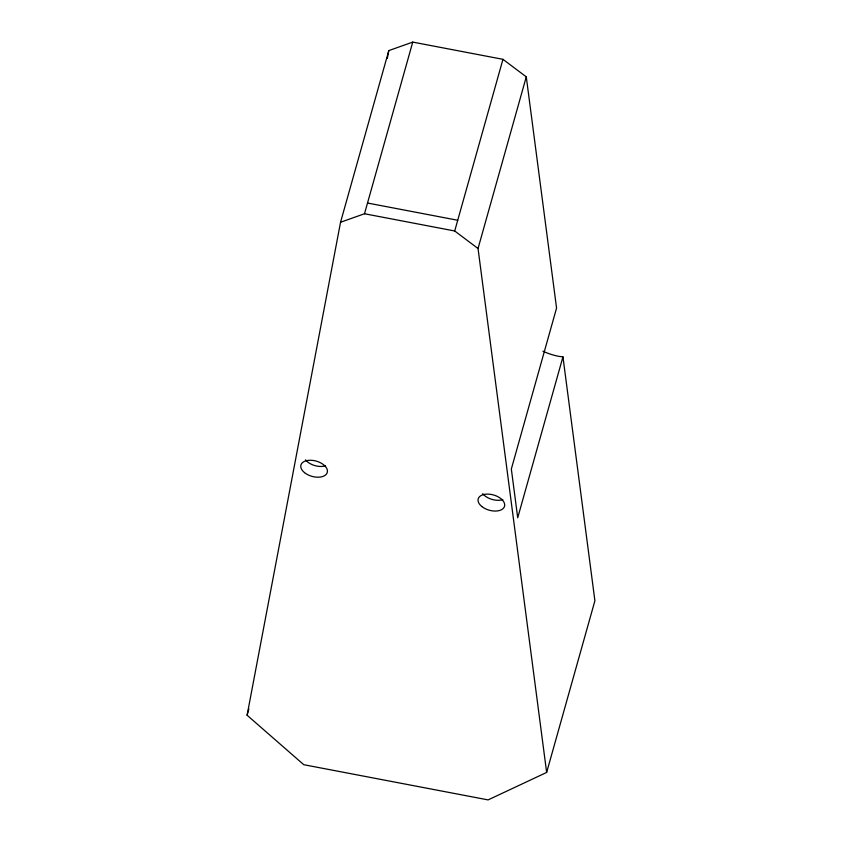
<?xml version="1.0" encoding="UTF-8"?>
<svg xmlns="http://www.w3.org/2000/svg" width="842" height="842" viewBox="0 0 842 842"><rect width="100%" height="100%" fill="white"/><g stroke="black" fill="none" stroke-linecap="round" stroke-linejoin="round"><path stroke-width="1.26" d="M562.951 356.85L594.905 600.778L546.647 772.44L488.097 799.9L303.773 764.704L247.095 715.237L340.547 222.256L388.804 50.594L412.748 42.1L502.958 59.329L526.282 76.854L556.562 308.077L511.336 469.005L517.714 517.777L562.951 356.85L559.172 356.429A40.532 23.481 15.7 0 1 542.901 351.167M387.341 58.319L388.804 50.594M340.547 222.256L364.502 213.752L412.748 42.1M247.095 715.237L248.874 708.922M546.647 772.44L478.035 248.516L454.712 230.982L502.958 59.329M478.035 248.516L526.282 76.854M367.512 203.027L457.722 220.257M364.502 213.752L454.712 230.982M502.811 499.685A13.672 7.915 15.7 0 1 482.74 493.696M325.549 465.837A13.672 7.915 15.7 0 1 305.478 459.848M304.541 472.657A13.672 7.915 15.7 0 0 326.938 473.288A13.672 7.915 15.7 0 0 310.845 460.269A13.672 7.915 15.7 0 0 304.541 472.657M481.803 506.505A13.672 7.915 15.7 0 0 504.2 507.137A13.672 7.915 15.7 0 0 488.107 494.117A13.672 7.915 15.7 0 0 481.803 506.505"/></g></svg>
